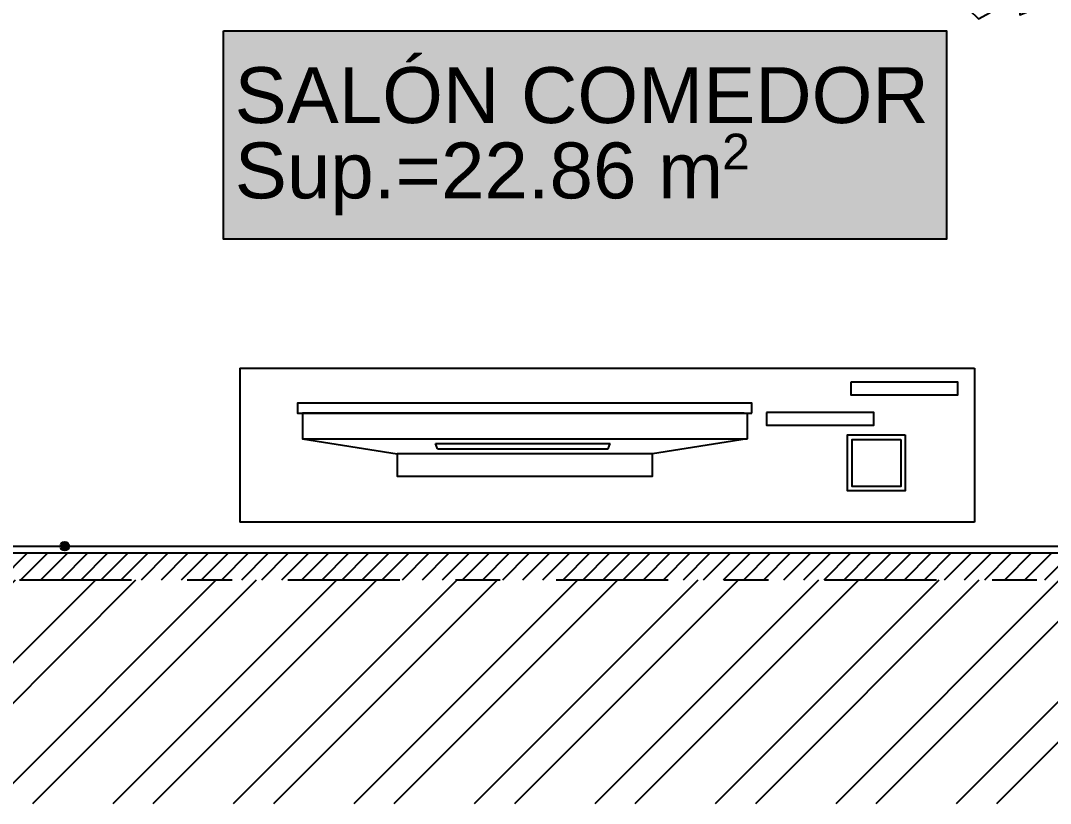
# Model space of a CAD drawing. Header units: millimetres. Extents: x 105 to 1807, y -268 to 915.
# Drawn here: x 990.471 to 992.774, y 434.213 to 435.963 of the extents above; entities that cross this region are included whole.
import ezdxf

# ---------------------------------------------------------------- set-up
doc = ezdxf.new("R2010")
doc.units = ezdxf.units.MM
doc.linetypes.add('TRAZO_Y_PUNTO', pattern=[1, 0.5, -0.25, 0, -0.25])
for name, color, linetype in [('AUXILIAR', 3, 'Continuous'), ('ENLUCIDO', 8, 'Continuous'), ('MUEBLES', 12, 'Continuous'), ('MURO', 6, 'Continuous'), ('SOMBREADO', 8, 'Continuous'), ('SOMBREADO MURO TERMOARCILLA', 253, 'Continuous'), ('TEXTO', 2, 'Continuous')]:
    doc.layers.add(name, color=color, linetype=linetype)
doc.styles.add('STYLE1', font='arial.ttf', dxfattribs={"height": 0.1})

# ---------------------------------------------------------------- blocks, each defined once
blk = doc.blocks.new('MUJER SENTADA')
at = {"layer": 'AUXILIAR'}
blk.add_lwpolyline([(526.131, 447.4552), (526.147, 447.4273), (526.143, 447.3955), (526.158, 447.3795), (526.1988, 447.4472), (526.2067, 447.495), (526.2196, 447.52), (526.1988, 447.5388), (526.1709, 447.5428), (526.1868, 447.5786), (526.2027, 447.6661), (526.2426, 447.7258), (526.3103, 447.8174), (526.3501, 447.8214), (526.3899, 447.9646), (526.382, 447.9885), (526.4178, 448.0562), (526.4218, 448.1278), (526.4059, 448.1716), (526.3581, 448.1995), (526.362, 448.2114), (526.3302, 448.2751), (526.2744, 448.3069), (526.2027, 448.291), (526.1589, 448.2273), (526.139, 448.2194), (526.0673, 448.2233), (525.9518, 448.0721), (525.9956, 447.893), (526.0155, 447.893), (526.0116, 447.7855), (526.0235, 447.7816), (526.0355, 447.6701), (526.0594, 447.6184), (526.0872, 447.5467), (526.0912, 447.5268), (526.0713, 447.4592), (526.0554, 447.4353), (526.0425, 447.4163), (526.0315, 447.3875), (526.0514, 447.3119), (526.0833, 447.3079), (526.0961, 447.3387), (526.0992, 447.3756), (526.1151, 447.4074)], close=True, dxfattribs=at)
for points in [[(526.151, 448.2273), (526.1151, 448.1756), (526.1231, 448.1199), (526.1629, 448.088), (526.1988, 448.084), (526.1908, 448.1278), (526.2067, 448.1358), (526.2465, 448.1199), (526.2943, 448.1318), (526.3302, 448.1437), (526.3501, 448.1676), (526.3581, 448.1915)], [(526.3143, 448.1358), (526.2704, 448.084), (526.2226, 448.088), (526.1988, 448.096)], [(526.2744, 447.9766), (526.1549, 447.9925), (526.0793, 448.0164), (526.0793, 448.0641), (526.0992, 448.1119), (526.0394, 448.0602), (526.0315, 447.9806), (526.0594, 447.9089), (526.0315, 447.901)], [(526.3541, 448.0721), (526.3222, 448.0522), (526.366, 448.0403), (526.3103, 448.0283), (526.2585, 447.9447), (526.1948, 447.8771), (526.2067, 447.8691), (526.0952, 447.8333), (526.0912, 447.8214), (526.1231, 447.8293), (526.0833, 447.7776), (526.0952, 447.7656), (526.1709, 447.8015), (526.2306, 447.8492), (526.2744, 447.8492), (526.37, 447.9766)], [(526.0793, 448.0164), (526.0355, 447.9806)], [(526.0514, 447.9049), (526.0833, 447.8532)], [(526.1231, 447.7457), (526.1032, 447.7418), (526.0753, 447.7457), (526.0633, 447.7696), (526.0594, 447.7895), (526.0434, 447.7656), (526.0355, 447.7656), (526.0434, 447.8094), (526.0275, 447.889)], [(526.2983, 447.8174), (526.2266, 447.8333)], [(526.135, 447.7816), (526.1151, 447.6622), (526.0921, 447.5268)], [(526.1709, 447.5428), (526.131, 447.4552)], [(526.1788, 447.5308), (526.1788, 447.487), (526.1549, 447.4313)], [(526.0912, 447.3716), (526.0753, 447.3597), (526.0633, 447.3637), (526.0554, 447.3915), (526.0514, 447.4353)]]:
    blk.add_lwpolyline(points, dxfattribs=at)
blk = doc.blocks.new('SILLONCONPERSONA')
at = {"layer": 'MUEBLES'}
for p, q in [((526.2336, 448.2979), (526.1015, 448.3687)), ((526.0447, 448.263), (526.1246, 448.2202)), ((526.35, 448.2354), (526.5597, 448.1229)), ((526.4182, 448.0627), (526.503, 448.0172))]:
    blk.add_line(p, q, dxfattribs=at)
for points in [[(526.1007, 448.4202, 0.414214), (526.0905, 448.4541), (526.02, 448.4919, 0.414214), (525.9862, 448.4817), (525.6836, 447.9177, 0.414214), (525.6938, 447.8838), (525.7643, 447.846, 0.414214), (525.7982, 447.8562)], [(526.0586, 447.6201), (525.78, 447.7695, -0.414214), (525.7698, 447.8034), (526.1243, 448.4643, -0.414214), (526.1582, 448.4745), (526.6164, 448.2287, -0.414214), (526.6266, 448.1948), (526.2721, 447.5339, -0.414214), (526.2383, 447.5237), (526.177, 447.5566)], [(526.603, 448.1508, -0.414214), (526.6369, 448.161), (526.7073, 448.1232, -0.414214), (526.7176, 448.0893), (526.415, 447.5253, -0.414214), (526.3812, 447.5151), (526.3107, 447.5529, -0.414214), (526.3005, 447.5868)]]:
    blk.add_lwpolyline(points, format="xyb", dxfattribs=at)
for centre, start, end in [((526.1133, 448.3908), 151.7891, 241.7891), ((526.0897, 448.3467), 61.7891, 151.7891), ((526.0566, 448.285), 151.7891, 241.7891), ((526.0329, 448.241), 61.7891, 151.7891), ((526.5715, 448.145), 241.7891, 331.7891), ((526.5479, 448.1009), 331.7891, 61.7891), ((526.5148, 448.0392), 241.7891, 331.7891), ((526.4912, 447.9952), 331.7891, 61.7891)]:
    blk.add_arc(centre, 0.025, start, end, dxfattribs=at)
at = {"layer": 'AUXILIAR'}
blk.add_blockref('MUJER SENTADA', (0, 0), dxfattribs=at)
blk = doc.blocks.new('TVDORMITORIO')
at = {"layer": 'MUEBLES', "linetype": 'Continuous'}
blk.add_line((1223.3339, 542.235), (1223.3339, 543.8775), dxfattribs=at)
at = {"layer": 'MUEBLES'}
for p, q in [((1223.6784, 543.8775), (1223.3339, 543.8775)), ((1223.6784, 543.8775), (1223.6784, 542.235)), ((1223.5199, 543.7373), (1223.5199, 542.7433)), ((1223.5772, 542.7501), (1223.5772, 543.7373)), ((1223.4865, 542.955), (1223.4865, 543.5256)), ((1223.6784, 542.235), (1223.3339, 542.235)), ((1223.6784, 542.235), (1223.6784, 542.235))]:
    blk.add_line(p, q, dxfattribs=at)
at = {"layer": 'MUEBLES', "color": 4}
for p, q in [((1223.4976, 543.4354), (1223.5099, 543.4396)), ((1223.4976, 543.4354), (1223.4976, 543.0536)), ((1223.5099, 543.4396), (1223.5099, 543.0494)), ((1223.4976, 543.0536), (1223.5099, 543.0494))]:
    blk.add_line(p, q, dxfattribs=at)
at = {"layer": 'MUEBLES'}
blk.add_lwpolyline([(1223.5772, 542.7323), (1223.5998, 542.7323), (1223.5998, 543.7483), (1223.5772, 543.7483)], close=True, dxfattribs=at)
for points in [[(1223.5772, 543.7373), (1223.5199, 543.7373), (1223.4865, 543.5256)], [(1223.4865, 543.5256), (1223.4365, 543.5256), (1223.4365, 542.955), (1223.4865, 542.955)], [(1223.5772, 542.7433), (1223.5199, 542.7433), (1223.4865, 542.955)]]:
    blk.add_lwpolyline(points, dxfattribs=at)
at = {"layer": 'MUEBLES', "color": 4}
for points in [[(1223.579, 542.6997), (1223.5508, 542.6997), (1223.5508, 542.46), (1223.579, 542.46)], [(1223.5288, 542.3897), (1223.4035, 542.3897), (1223.4035, 542.5184), (1223.5288, 542.5184)], [(1223.5188, 542.3997), (1223.4135, 542.3997), (1223.4135, 542.5084), (1223.5188, 542.5084)], [(1223.6465, 542.5113), (1223.6183, 542.5113), (1223.6183, 542.2716), (1223.6465, 542.2716)]]:
    blk.add_lwpolyline(points, close=True, dxfattribs=at)

msp = doc.modelspace()

# ---------------------------------------------------------------- hatches: boundary and pattern name
at = {"layer": 'SOMBREADO'}
h = msp.add_hatch(dxfattribs=at)
h.set_pattern_fill('ANSI31', color=256, scale=0.01, style=0)
h.set_pattern_definition([(45, (804.349767, 370.048774), (-0.0224506403, 0.0224506403), [])])
h.paths.add_polyline_path([(987.7538, 437.2027), (987.3338, 437.2027), (987.3338, 437.2621), (987.2638, 437.2621), (987.2638, 437.2027), (985.4964, 437.2027), (985.4964, 437.0827), (987.6338, 437.0827), (987.6338, 434.7127), (994.1738, 434.7127), (994.1738, 434.9345), (994.1038, 434.9345), (994.1038, 434.7727), (987.7538, 434.7727)])
h = msp.add_hatch(dxfattribs=at)
h.set_pattern_fill('ANSI32', color=256, scale=0.02, style=0)
h.set_pattern_definition([(45, (851.61878, 370.04877), (-0.13470384, 0.13470384), []), (45, (851.70858, 370.04877), (-0.13470384, 0.13470384), [])])
h.paths.add_polyline_path([(994.3488, 434.7127), (987.6188, 434.7127), (987.6188, 434.2127), (994.3488, 434.2127)])
at = {"layer": 'SOMBREADO MURO TERMOARCILLA'}
msp.add_hatch(color=256, dxfattribs=at).paths.add_polyline_path([(990.9246, 435.9405), (992.5417, 435.9405), (992.5417, 435.4742), (990.9246, 435.4742)])
at = {"layer": 'TEXTO'}
h = msp.add_hatch(color=256, dxfattribs=at)
h.dxf.hatch_style = 1
h.paths.add_polyline_path([(990.5778, 434.7928), (990.5613, 434.7928, 0.140492), (990.5599, 434.7877, 1), (990.5793, 434.7877, 0.140492)])
h.paths.add_polyline_path([(990.5613, 434.7928), (990.5778, 434.7928, 0.554434)])

# ---------------------------------------------------------------- linework, layer by layer
at = {"layer": 'ENLUCIDO'}
msp.add_line((987.7688, 434.7877), (994.0888, 434.7877), dxfattribs=at)
at = {"layer": 'MURO'}
msp.add_line((987.7538, 434.7727), (994.1038, 434.7727), dxfattribs=at)
at = {"layer": 'MURO', "color": 5, "linetype": 'TRAZO_Y_PUNTO', "ltscale": 0.5}
msp.add_line((987.4688, 434.7127), (994.4988, 434.7127), dxfattribs=at)
at = {"layer": 'TEXTO'}
msp.add_lwpolyline([(990.9246, 435.9405), (992.5417, 435.9405), (992.5417, 435.4742), (990.9246, 435.4742)], close=True, dxfattribs=at)
msp.add_circle((990.5696, 434.7877), 0.0097, dxfattribs=at)

# ---------------------------------------------------------------- block references
at = {"layer": 'MUEBLES', "xscale": 0.8999999999999001, "yscale": 0.8999999999999001, "zscale": 0.8999999999999001, "rotation": 322.1498891807293}
msp.add_blockref('SILLONCONPERSONA', (371.7278, 408.6076), dxfattribs=at)
at = {"layer": 'MUEBLES', "rotation": 90}
msp.add_blockref('TVDORMITORIO', (1534.8388, -788.4921), dxfattribs=at)

# ---------------------------------------------------------------- texts
at = {"layer": 'TEXTO', "style": 'STYLE1'}
for s, p in [('SALÓN COMEDOR', (990.9496, 435.734)), ('Sup.=22.86 m', (990.95, 435.5656))]:
    msp.add_text(s, height=0.125, dxfattribs=at).set_placement(p)
at = {"layer": 'TEXTO', "color": 4, "style": 'STYLE1'}
msp.add_text('2', height=0.08, dxfattribs=at).set_placement((992.0397, 435.6303))

doc.saveas('drawing.dxf')
